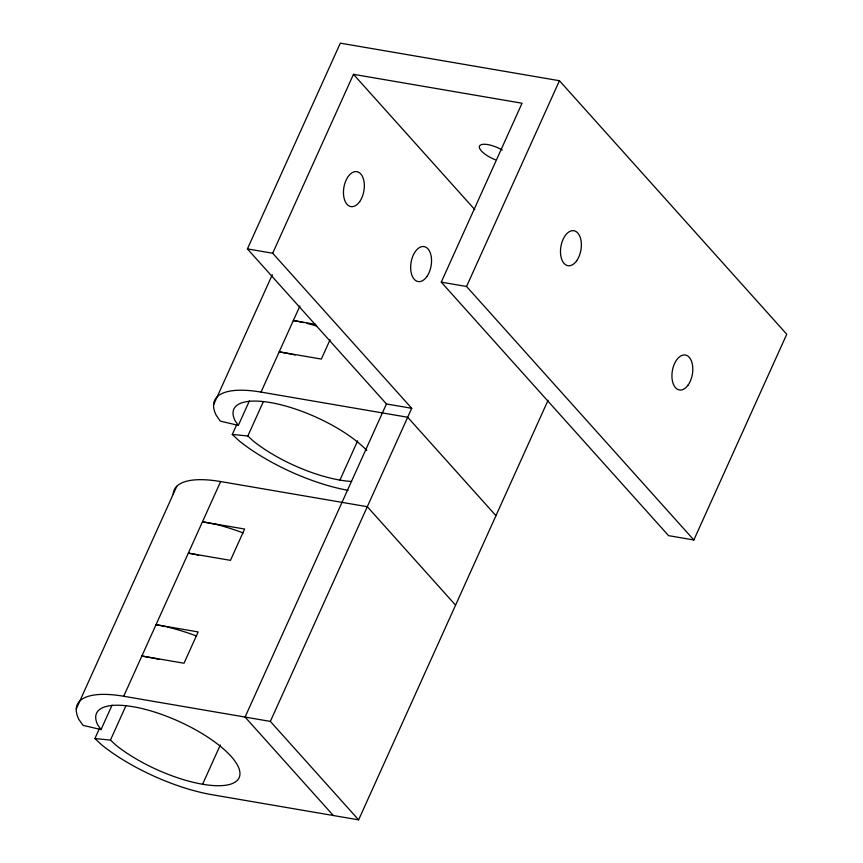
<?xml version="1.0" encoding="UTF-8"?>
<svg xmlns="http://www.w3.org/2000/svg" width="863" height="863" viewBox="0 0 863 863"><rect width="100%" height="100%" fill="white"/><g stroke="black" fill="none" stroke-linecap="round" stroke-linejoin="round"><path stroke-width="1.29" d="M411.727 408.296L386.441 403.96L247.411 248.911L340.313 43.15L559.451 80.723L786.754 334.229L693.852 539.979L668.566 535.653L441.263 282.147L522.05 103.226L353.474 74.326L272.686 253.237L411.727 408.296L270.346 721.403L358.62 819.85L548.07 400.27M76.246 708.955L176.807 486.247M213.582 404.79L272.298 274.747M358.62 819.85L211.964 794.704A99.353 33.657 24.3 0 1 101.726 744.931L94.898 738.555L99.331 728.75M348.069 490.324A99.353 33.657 24.3 0 1 239.051 440.766L232.298 434.456L236.721 424.639M270.346 721.403L123.7 696.258A99.353 33.657 24.3 0 0 78.878 719.451L83.064 725.362L101.036 729.591L112.114 705.049M495.955 515.686L407.681 417.25L261.025 392.093A99.353 33.657 24.3 0 0 216.214 415.286L220.356 421.144L238.339 425.373L249.418 400.842M123.7 696.258L220.637 481.554L367.293 506.7L455.567 605.146M261.025 392.093L299.914 305.977M94.898 738.555L110.453 740.076L125.955 705.729M232.298 434.456L247.843 435.977L263.355 401.629M330.044 339.795L321.349 359.073L279.202 351.845L291.489 354.164M202.589 784.24L220.313 744.985M339.925 480.087L357.649 440.82M386.441 403.96L245.07 717.067L333.334 815.513M693.852 539.979L466.549 286.484L559.451 80.723M247.411 248.911L272.686 253.237M441.263 282.147L466.549 286.484M315.729 324.369L293.344 320.529A100.237 33.948 24.3 0 1 303.539 322.589M247.843 435.977L253.096 440.885A78.242 26.505 24.3 0 0 351.597 481.457M110.453 740.076L115.771 745.039A78.242 26.505 24.3 0 0 232.557 783.453A78.242 26.505 24.3 0 0 175.621 719.947A78.242 26.505 24.3 0 0 97.778 724.974L101.036 729.591M353.474 74.326L474.769 209.59M238.339 425.373L235.114 420.82A78.242 26.505 24.3 0 1 277.508 403.97A78.242 26.505 24.3 0 1 366.807 450.464M173.193 494.251A99.353 33.657 24.3 0 1 220.637 481.554M243.161 532.924A100.151 33.927 24.3 0 0 215.966 524.359L202.46 521.813L244.607 529.041L230.464 560.346L188.328 553.129A100.237 33.948 24.3 0 1 198.512 555.189M166.203 626.754A100.237 33.948 24.3 0 0 156.009 624.693L198.156 631.921L184.013 663.226L141.877 655.999L155.383 658.555A100.151 33.927 24.3 0 1 158.986 659.483M167.368 627.023A100.237 33.948 24.3 0 1 196.699 636.063M307.055 323.442A100.237 33.948 24.3 0 1 316.667 326.063M292.719 354.391A100.151 33.927 24.3 0 1 295.114 355.006M495.351 159.763A17.735 6.009 24.3 0 1 479.72 145.739A17.735 6.009 24.3 0 1 502.266 149.979M688.199 384.92A17.735 10.162 -80.3 0 0 686.959 355.534A17.735 10.162 -80.3 0 0 671.943 377.045A17.735 10.162 -80.3 0 0 688.199 384.92M576.764 260.637A17.735 10.162 -80.3 0 0 575.524 231.252A17.735 10.162 -80.3 0 0 560.497 252.751A17.735 10.162 -80.3 0 0 576.764 260.637M426.937 276.494A17.735 10.162 -80.3 0 0 425.696 247.109A17.735 10.162 -80.3 0 0 410.669 268.609A17.735 10.162 -80.3 0 0 426.937 276.494M359.731 201.554A17.735 10.162 -80.3 0 0 358.49 172.169A17.735 10.162 -80.3 0 0 343.474 193.668A17.735 10.162 -80.3 0 0 359.731 201.554"/></g></svg>
